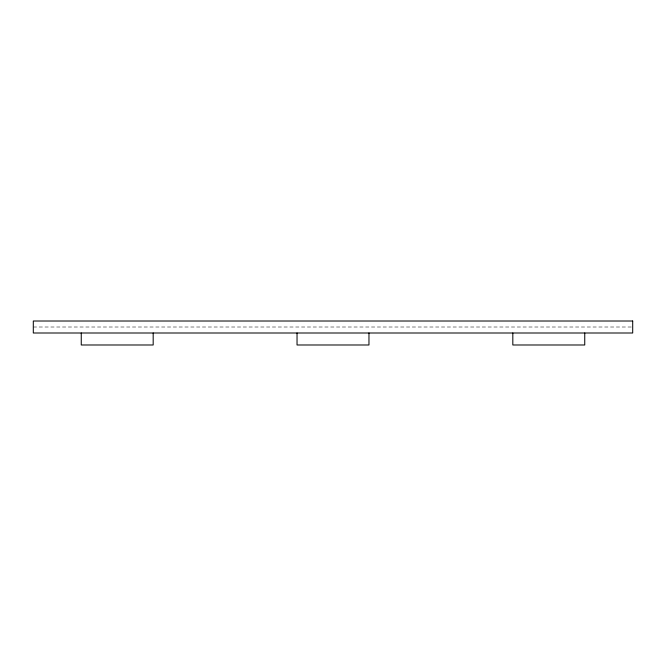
<?xml version="1.0" encoding="UTF-8"?>
<svg xmlns="http://www.w3.org/2000/svg" width="666" height="666" viewBox="0 0 666 666"><rect width="100%" height="100%" fill="white"/><g stroke="black" fill="none" stroke-linecap="round" stroke-linejoin="round"><path stroke-width="0.5" stroke-dasharray="3.33 2.5" d="M33.3 327.006L632.7 327.006"/><path stroke-width="1" d="M584.748 333L584.748 344.988L512.82 344.988L512.82 333M368.964 333L368.964 344.988L297.036 344.988L297.036 333M153.18 333L153.18 344.988L81.252 344.988L81.252 333M632.7 321.012L33.3 321.012L33.3 333L632.7 333L632.7 321.012"/></g></svg>
